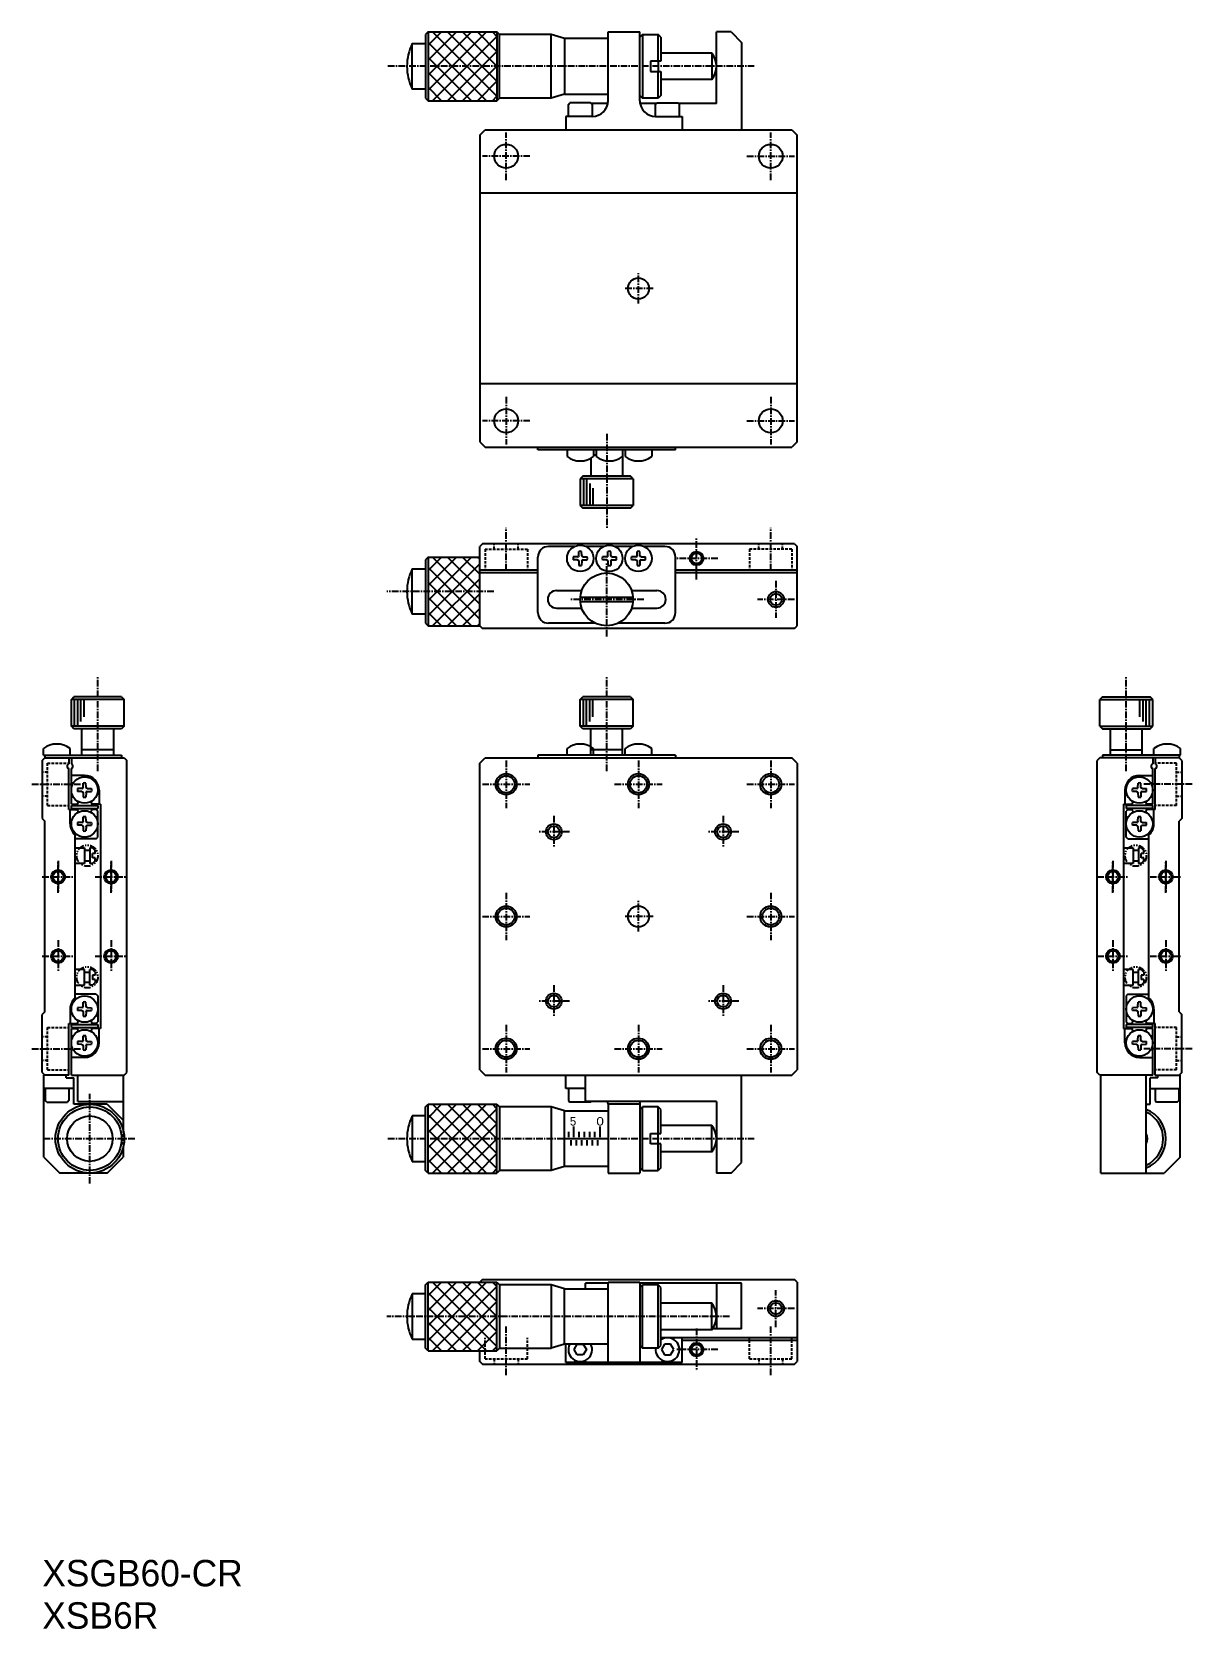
# Model space of a CAD drawing. Extents: x 72 to 291, y -36 to 266.
import ezdxf

# ---------------------------------------------------------------- set-up
doc = ezdxf.new("R2010")
doc.units = 0
for name, pattern in [('CENTER', [2, 1.25, -0.25, 0.25, -0.25]), ('DASHED', [0.75, 0.5, -0.25]), ('PHANTOM', [2.5, 1.25, -0.25, 0.25, -0.25, 0.25, -0.25])]:
    doc.linetypes.add(name, pattern=pattern)
doc.layers.get('0').update_dxf_attribs({"linetype": 'CONTINUOUS'})
doc.layers.add('CENTER', color=1, linetype='CENTER')

msp = doc.modelspace()

# ---------------------------------------------------------------- linework, layer by layer
at = {"color": 7, "linetype": 'CONTINUOUS'}
for p, q in [((146.54, 266.24), (146.04, 265.74)), ((146.04, 265.74), (146.04, 253.74)), ((146.54, 266.24), (159.54, 266.24)), ((146.54, 266.24), (146.54, 253.24)), ((160.04, 265.74), (159.54, 266.24)), ((159.54, 266.24), (159.54, 253.24)), ((169.79, 265.77), (160.04, 265.77)), ((160.04, 253.74), (160.04, 265.74)), ((169.79, 253.74), (169.79, 265.74)), ((172.29, 264.99), (169.79, 265.74)), ((180.54, 266.24), (186.54, 266.24)), ((180.54, 253.24), (180.54, 266.24)), ((180.54, 266.24), (186.54, 266.24)), ((180.54, 253.24), (180.54, 266.24)), ((186.54, 253.24), (186.54, 266.24)), ((186.54, 253.24), (186.54, 266.24)), ((187.04, 265.74), (186.54, 265.24)), ((187.04, 265.74), (190.04, 265.74)), ((187.04, 265.74), (187.04, 253.74)), ((190.54, 265.24), (190.04, 265.74)), ((190.04, 260.74), (190.04, 265.74)), ((203.79, 266.24), (201.04, 266.24)), ((201.04, 252.74), (201.04, 266.24)), ((203.79, 266.24), (205.79, 264.24)), ((143.54, 255.44), (143.54, 264.04)), ((143.54, 264.04), (146.04, 264.04)), ((180.54, 264.99), (172.29, 264.99)), ((172.29, 264.99), (172.29, 254.49)), ((190.54, 265.24), (190.54, 260.74)), ((205.79, 264.24), (205.79, 247.74)), ((190.54, 260.74), (188.54, 260.74)), ((188.54, 260.74), (188.54, 258.74)), ((190.04, 260.74), (190.04, 258.74)), ((200.16, 262.24), (190.54, 262.24)), ((200.16, 262.24), (200.16, 257.24)), ((188.54, 258.74), (190.54, 258.74)), ((190.04, 253.74), (190.04, 258.74)), ((190.54, 258.74), (190.54, 254.24)), ((200.16, 257.24), (190.54, 257.24)), ((146.04, 255.44), (143.54, 255.44)), ((146.04, 253.74), (146.54, 253.24)), ((159.54, 253.24), (160.04, 253.74)), ((169.79, 253.74), (160.04, 253.74)), ((172.29, 254.49), (169.79, 253.74)), ((172.29, 254.49), (180.54, 254.49)), ((186.54, 254.24), (187.04, 253.74)), ((190.04, 253.74), (187.04, 253.74)), ((190.54, 254.24), (190.04, 253.74)), ((146.54, 253.24), (159.54, 253.24)), ((173.04, 252.54), (173.34, 252.84)), ((173.04, 250.24), (173.04, 252.54)), ((177.24, 252.84), (173.34, 252.84)), ((177.54, 252.54), (177.24, 252.84)), ((180.5, 252.74), (177.34, 252.74)), ((177.54, 252.54), (177.54, 250.24)), ((189.74, 252.74), (186.58, 252.74)), ((189.84, 252.84), (189.54, 252.54)), ((189.54, 250.24), (189.54, 252.54)), ((189.84, 252.84), (193.74, 252.84)), ((194.04, 252.54), (193.74, 252.84)), ((201.04, 252.74), (193.84, 252.74)), ((194.04, 250.24), (194.04, 252.54)), ((156.29, 246.74), (157.29, 247.74)), ((157.29, 247.74), (215.29, 247.74)), ((172.54, 250.24), (172.54, 247.74)), ((177.54, 250.24), (172.54, 250.24)), ((189.54, 250.24), (194.54, 250.24)), ((194.54, 250.24), (194.54, 247.74)), ((215.29, 247.74), (216.29, 246.74)), ((156.29, 246.74), (156.29, 188.74)), ((216.29, 188.74), (216.29, 246.74)), ((216.29, 235.74), (156.29, 235.74)), ((216.29, 199.74), (156.29, 199.74)), ((156.29, 188.74), (157.29, 187.74)), ((157.29, 187.74), (215.29, 187.74)), ((167.29, 187.24), (167.29, 187.74)), ((193.29, 187.24), (167.29, 187.24)), ((172.79, 187.24), (172.79, 186.01)), ((177.79, 187.24), (177.79, 186.01)), ((178.29, 187.24), (178.29, 186.01)), ((183.29, 187.24), (183.29, 182.24)), ((183.29, 187.24), (183.29, 186.01)), ((183.79, 187.24), (183.79, 186.01)), ((188.79, 187.24), (188.79, 186.01)), ((193.29, 187.24), (193.29, 187.74)), ((216.29, 188.74), (215.29, 187.74)), ((177.29, 185.67), (177.29, 182.24)), ((178.29, 186.24), (177.79, 186.24)), ((175.79, 182.24), (175.29, 181.74)), ((175.29, 181.74), (175.29, 176.74)), ((185.29, 181.74), (175.29, 181.74)), ((184.79, 182.24), (175.79, 182.24)), ((185.29, 181.74), (184.79, 182.24)), ((185.29, 181.74), (185.29, 176.74)), ((175.29, 176.74), (175.79, 176.24)), ((185.29, 176.74), (175.29, 176.74)), ((184.79, 176.24), (175.79, 176.24)), ((184.79, 176.24), (185.29, 176.74)), ((156.79, 169.48), (156.29, 168.98)), ((215.79, 169.48), (156.79, 169.48)), ((215.79, 169.48), (216.29, 168.98)), ((146.54, 166.98), (146.04, 166.48)), ((146.04, 166.48), (146.04, 154.48)), ((146.54, 166.98), (146.54, 153.98)), ((146.54, 166.98), (156.29, 166.98)), ((156.29, 153.98), (156.29, 168.98)), ((167.29, 156.48), (167.29, 166.98)), ((174.2, 168.98), (169.29, 168.98)), ((174.79, 167), (173.97, 166.99)), ((174.79, 166.45), (173.97, 166.47)), ((174.79, 167), (174.96, 167.07)), ((174.79, 166.45), (174.96, 166.38)), ((175.02, 167.21), (174.96, 167.07)), ((175.02, 166.24), (174.96, 166.38)), ((175.02, 167.21), (175.03, 168.05)), ((175.02, 166.24), (175.03, 165.4)), ((175.57, 167.21), (175.55, 168.05)), ((175.57, 166.24), (175.55, 165.4)), ((175.57, 167.21), (175.63, 167.07)), ((175.57, 166.24), (175.63, 166.38)), ((175.79, 167), (175.63, 167.07)), ((175.79, 166.45), (175.63, 166.38)), ((175.79, 167), (176.62, 166.99)), ((175.79, 166.45), (176.62, 166.47)), ((179.7, 168.98), (176.38, 168.98)), ((180.29, 167), (179.47, 166.99)), ((180.29, 166.45), (179.47, 166.47)), ((180.29, 167), (180.46, 167.07)), ((180.29, 166.45), (180.46, 166.38)), ((180.52, 167.21), (180.46, 167.07)), ((180.52, 166.24), (180.46, 166.38)), ((180.52, 167.21), (180.53, 168.05)), ((180.52, 166.24), (180.53, 165.4)), ((181.07, 167.21), (181.05, 168.05)), ((181.07, 166.24), (181.05, 165.4)), ((181.07, 167.21), (181.13, 167.07)), ((181.07, 166.24), (181.13, 166.38)), ((181.29, 167), (181.13, 167.07)), ((181.29, 166.45), (181.13, 166.38)), ((181.29, 167), (182.12, 166.99)), ((181.29, 166.45), (182.12, 166.47)), ((185.2, 168.98), (181.88, 168.98)), ((185.79, 167), (184.97, 166.99)), ((185.79, 166.45), (184.97, 166.47)), ((185.79, 167), (185.96, 167.07)), ((185.79, 166.45), (185.96, 166.38)), ((186.02, 167.21), (185.96, 167.07)), ((186.02, 166.24), (185.96, 166.38)), ((186.02, 167.21), (186.03, 168.05)), ((186.02, 166.24), (186.03, 165.4)), ((186.57, 167.21), (186.55, 168.05)), ((186.57, 166.24), (186.55, 165.4)), ((186.57, 167.21), (186.63, 167.07)), ((186.57, 166.24), (186.63, 166.38)), ((186.79, 167), (186.63, 167.07)), ((186.79, 166.45), (186.63, 166.38)), ((186.79, 167), (187.62, 166.99)), ((186.79, 166.45), (187.62, 166.47)), ((191.29, 168.98), (187.38, 168.98)), ((193.29, 156.48), (193.29, 166.98)), ((216.29, 153.98), (216.29, 168.98)), ((143.54, 156.18), (143.54, 164.78)), ((143.54, 164.78), (146.04, 164.78)), ((167.29, 164.48), (156.29, 164.48)), ((167.29, 163.98), (156.29, 163.98)), ((216.29, 164.48), (193.29, 164.48)), ((216.29, 163.98), (193.29, 163.98)), ((170.79, 160.63), (175.65, 160.63)), ((184.94, 160.63), (189.79, 160.63)), ((170.79, 157.33), (175.51, 157.33)), ((175.31, 159.38), (185.28, 159.38)), ((175.31, 158.58), (185.28, 158.58)), ((185.08, 157.33), (189.79, 157.33)), ((146.04, 156.18), (143.54, 156.18)), ((146.04, 154.48), (146.54, 153.98)), ((146.54, 153.98), (156.29, 153.98)), ((156.29, 153.98), (156.79, 153.48)), ((178.11, 154.48), (169.29, 154.48)), ((191.29, 154.48), (182.47, 154.48)), ((215.79, 153.48), (216.29, 153.98)), ((215.79, 153.48), (156.79, 153.48)), ((79.1, 140.04), (79.6, 140.54)), ((79.1, 135.04), (79.1, 140.04)), ((89.1, 140.04), (79.1, 140.04)), ((88.6, 140.54), (79.6, 140.54)), ((88.6, 140.54), (89.1, 140.04)), ((89.1, 135.04), (89.1, 140.04)), ((175.29, 140.04), (175.79, 140.54)), ((175.29, 135.04), (175.29, 140.04)), ((185.29, 140.04), (175.29, 140.04)), ((184.79, 140.54), (175.79, 140.54)), ((184.79, 140.54), (185.29, 140.04)), ((185.29, 135.04), (185.29, 140.04)), ((273.99, 140.54), (273.49, 140.04)), ((273.49, 135.04), (273.49, 140.04)), ((273.49, 140.04), (283.49, 140.04)), ((273.99, 140.54), (282.99, 140.54)), ((283.49, 140.04), (282.99, 140.54)), ((283.49, 135.04), (283.49, 140.04)), ((79.6, 134.54), (79.1, 135.04)), ((89.1, 135.04), (79.1, 135.04)), ((88.6, 134.54), (79.6, 134.54)), ((81.1, 129.54), (81.1, 134.54)), ((87.1, 129.54), (87.1, 134.54)), ((89.1, 135.04), (88.6, 134.54)), ((175.79, 134.54), (175.29, 135.04)), ((185.29, 135.04), (175.29, 135.04)), ((184.79, 134.54), (175.79, 134.54)), ((177.29, 129.54), (177.29, 134.54)), ((183.29, 129.54), (183.29, 134.54)), ((185.29, 135.04), (184.79, 134.54)), ((273.49, 135.04), (273.99, 134.54)), ((273.49, 135.04), (283.49, 135.04)), ((273.99, 134.54), (282.99, 134.54)), ((275.49, 129.54), (275.49, 134.54)), ((281.49, 129.54), (281.49, 134.54)), ((282.99, 134.54), (283.49, 135.04)), ((73.85, 129.54), (73.85, 130.77)), ((78.85, 129.54), (78.85, 130.77)), ((87.1, 130.54), (81.1, 130.54)), ((172.79, 129.54), (172.79, 130.77)), ((183.29, 130.54), (177.29, 130.54)), ((177.79, 129.54), (177.79, 130.77)), ((183.79, 129.54), (183.79, 130.77)), ((188.79, 129.54), (188.79, 130.77)), ((275.49, 130.54), (281.49, 130.54)), ((283.74, 129.54), (283.74, 130.77)), ((288.74, 129.54), (288.74, 130.77)), ((73.6, 128.54), (74.1, 129.04)), ((73.6, 128.54), (73.6, 117.54)), ((73.85, 129.54), (88.6, 129.54)), ((74.1, 129.54), (74.1, 129.04)), ((74.1, 129.04), (89.1, 129.04)), ((78.6, 129.04), (78.6, 127.9)), ((78.6, 119.24), (78.6, 126.99)), ((79.1, 129.04), (79.1, 127.9)), ((79.1, 120.24), (79.1, 126.99)), ((88.6, 129.54), (88.6, 129.04)), ((89.1, 129.04), (89.6, 128.54)), ((89.6, 69.54), (89.6, 128.54)), ((156.29, 128.04), (157.29, 129.04)), ((156.29, 70.04), (156.29, 128.04)), ((157.29, 129.04), (215.29, 129.04)), ((167.29, 129.54), (167.29, 129.04)), ((193.29, 129.54), (167.29, 129.54)), ((193.29, 129.54), (193.29, 129.04)), ((216.29, 128.04), (215.29, 129.04)), ((216.29, 128.04), (216.29, 70.04)), ((273.49, 129.04), (272.99, 128.54)), ((272.99, 69.54), (272.99, 128.54)), ((288.49, 129.04), (273.49, 129.04)), ((288.74, 129.54), (273.99, 129.54)), ((273.99, 129.54), (273.99, 129.04)), ((283.49, 129.04), (283.49, 127.9)), ((283.49, 120.24), (283.49, 126.99)), ((283.99, 129.04), (283.99, 127.9)), ((283.99, 119.24), (283.99, 126.99)), ((288.49, 129.54), (288.49, 129.04)), ((288.99, 128.54), (288.49, 129.04)), ((288.99, 128.54), (288.99, 117.54)), ((81.6, 125.69), (79.1, 125.69)), ((81.32, 123.43), (81.34, 124.27)), ((81.87, 123.43), (81.86, 124.27)), ((280.71, 123.43), (280.73, 124.27)), ((280.99, 125.69), (283.49, 125.69)), ((281.26, 123.43), (281.25, 124.27)), ((81.1, 123.22), (80.27, 123.2)), ((81.1, 122.67), (80.27, 122.68)), ((81.1, 123.22), (81.26, 123.29)), ((81.1, 122.67), (81.26, 122.6)), ((81.32, 123.43), (81.26, 123.29)), ((81.32, 122.46), (81.26, 122.6)), ((81.32, 122.46), (81.34, 121.62)), ((81.87, 122.46), (81.86, 121.62)), ((81.87, 123.43), (81.93, 123.29)), ((81.87, 122.46), (81.93, 122.6)), ((82.1, 123.22), (81.93, 123.29)), ((82.1, 122.67), (81.93, 122.6)), ((82.1, 123.22), (82.92, 123.2)), ((82.1, 122.67), (82.92, 122.68)), ((84.35, 122.94), (84.35, 120.24)), ((278.24, 122.94), (278.24, 120.24)), ((280.49, 123.22), (279.66, 123.2)), ((280.49, 122.67), (279.66, 122.68)), ((280.49, 123.22), (280.65, 123.29)), ((280.49, 122.67), (280.65, 122.6)), ((280.71, 123.43), (280.65, 123.29)), ((280.71, 122.46), (280.65, 122.6)), ((280.71, 122.46), (280.73, 121.62)), ((281.26, 122.46), (281.25, 121.62)), ((281.26, 123.43), (281.32, 123.29)), ((281.26, 122.46), (281.32, 122.6)), ((281.48, 123.22), (281.32, 123.29)), ((281.48, 122.67), (281.32, 122.6)), ((281.48, 123.22), (282.31, 123.2)), ((281.48, 122.67), (282.31, 122.68)), ((78.6, 119.24), (80.18, 119.24)), ((78.85, 116.54), (78.85, 119.24)), ((79.1, 120.24), (80.18, 120.24)), ((79.1, 120.04), (84.1, 120.04)), ((79.1, 119.44), (79.1, 120.04)), ((79.1, 119.44), (84.1, 119.44)), ((81.32, 117.03), (81.34, 117.87)), ((81.87, 117.03), (81.86, 117.87)), ((84.6, 120.24), (83.01, 120.24)), ((83.8, 119.24), (83.01, 119.24)), ((83.8, 119.24), (84.1, 118.94)), ((84.1, 120.04), (84.1, 119.44)), ((84.1, 114.04), (84.1, 118.94)), ((84.6, 120.24), (84.6, 77.84)), ((277.99, 120.24), (277.99, 77.84)), ((277.99, 120.24), (279.57, 120.24)), ((283.49, 120.04), (278.49, 120.04)), ((278.49, 120.04), (278.49, 119.44)), ((283.49, 119.44), (278.49, 119.44)), ((278.79, 119.24), (278.49, 118.94)), ((278.49, 114.04), (278.49, 118.94)), ((278.79, 119.24), (279.57, 119.24)), ((280.71, 117.03), (280.73, 117.87)), ((281.26, 117.03), (281.25, 117.87)), ((283.49, 120.24), (282.4, 120.24)), ((283.99, 119.24), (282.4, 119.24)), ((283.49, 119.44), (283.49, 120.04)), ((283.74, 116.54), (283.74, 119.24)), ((73.6, 117.54), (74.1, 117.04)), ((74.1, 81.04), (74.1, 117.04)), ((81.1, 116.82), (80.27, 116.8)), ((81.1, 116.27), (80.27, 116.28)), ((81.1, 116.82), (81.26, 116.89)), ((81.1, 116.27), (81.26, 116.2)), ((81.32, 117.03), (81.26, 116.89)), ((81.32, 116.06), (81.26, 116.2)), ((81.32, 116.06), (81.34, 115.22)), ((81.87, 116.06), (81.86, 115.22)), ((81.87, 117.03), (81.93, 116.89)), ((81.87, 116.06), (81.93, 116.2)), ((82.1, 116.82), (81.93, 116.89)), ((82.1, 116.27), (81.93, 116.2)), ((82.1, 116.82), (82.92, 116.8)), ((82.1, 116.27), (82.92, 116.28)), ((280.49, 116.82), (279.66, 116.8)), ((280.49, 116.27), (279.66, 116.28)), ((280.49, 116.82), (280.65, 116.89)), ((280.49, 116.27), (280.65, 116.2)), ((280.71, 117.03), (280.65, 116.89)), ((280.71, 116.06), (280.65, 116.2)), ((280.71, 116.06), (280.73, 115.22)), ((281.26, 116.06), (281.25, 115.22)), ((281.26, 117.03), (281.32, 116.89)), ((281.26, 116.06), (281.32, 116.2)), ((281.48, 116.82), (281.32, 116.89)), ((281.48, 116.27), (281.32, 116.2)), ((281.48, 116.82), (282.31, 116.8)), ((281.48, 116.27), (282.31, 116.28)), ((288.99, 117.54), (288.49, 117.04)), ((288.49, 81.04), (288.49, 117.04)), ((79.8, 83.62), (79.8, 114.46)), ((83.8, 113.74), (79.8, 113.74)), ((79.8, 112.04), (81.6, 112.04)), ((81.6, 112.04), (81.6, 109.04)), ((82.6, 112.04), (82.6, 109.04)), ((83.1, 112.04), (82.6, 112.04)), ((83.1, 112.04), (83.6, 111.54)), ((83.8, 113.74), (84.1, 114.04)), ((277.99, 112.04), (279.79, 112.04)), ((278.79, 113.74), (278.49, 114.04)), ((278.79, 113.74), (282.79, 113.74)), ((279.79, 112.04), (279.79, 109.04)), ((280.79, 112.04), (280.79, 109.04)), ((281.29, 112.04), (280.79, 112.04)), ((281.29, 112.04), (281.79, 111.54)), ((282.79, 83.62), (282.79, 114.46)), ((81.6, 109.04), (79.8, 109.04)), ((82.6, 111.54), (81.6, 111.54)), ((81.6, 109.54), (82.6, 109.54)), ((83.1, 109.04), (82.6, 109.04)), ((83.6, 110.94), (83.1, 110.94)), ((83.1, 110.14), (83.1, 110.94)), ((83.6, 110.14), (83.1, 110.14)), ((83.1, 109.04), (83.6, 109.54)), ((83.6, 110.94), (83.6, 111.54)), ((83.6, 109.54), (83.6, 110.14)), ((279.79, 109.04), (277.99, 109.04)), ((280.79, 111.54), (279.79, 111.54)), ((279.79, 109.54), (280.79, 109.54)), ((281.29, 109.04), (280.79, 109.04)), ((281.79, 110.94), (281.29, 110.94)), ((281.29, 110.14), (281.29, 110.94)), ((281.79, 110.14), (281.29, 110.14)), ((281.29, 109.04), (281.79, 109.54)), ((281.79, 110.94), (281.79, 111.54)), ((281.79, 109.54), (281.79, 110.14)), ((81.6, 89.04), (79.8, 89.04)), ((81.6, 86.04), (81.6, 89.04)), ((81.6, 88.54), (82.6, 88.54)), ((82.6, 86.04), (82.6, 89.04)), ((83.1, 89.04), (82.6, 89.04)), ((83.1, 89.04), (83.6, 88.54)), ((83.1, 87.94), (83.1, 87.14)), ((83.6, 87.94), (83.1, 87.94)), ((83.6, 88.54), (83.6, 87.94)), ((279.79, 89.04), (277.99, 89.04)), ((279.79, 86.04), (279.79, 89.04)), ((279.79, 88.54), (280.79, 88.54)), ((280.79, 86.04), (280.79, 89.04)), ((281.29, 89.04), (280.79, 89.04)), ((281.29, 89.04), (281.79, 88.54)), ((281.29, 87.94), (281.29, 87.14)), ((281.79, 87.94), (281.29, 87.94)), ((281.79, 88.54), (281.79, 87.94)), ((79.8, 86.04), (81.6, 86.04)), ((82.6, 86.54), (81.6, 86.54)), ((83.1, 86.04), (82.6, 86.04)), ((83.6, 87.14), (83.1, 87.14)), ((83.1, 86.04), (83.6, 86.54)), ((83.6, 87.14), (83.6, 86.54)), ((277.99, 86.04), (279.79, 86.04)), ((280.79, 86.54), (279.79, 86.54)), ((281.29, 86.04), (280.79, 86.04)), ((281.79, 87.14), (281.29, 87.14)), ((281.29, 86.04), (281.79, 86.54)), ((281.79, 87.14), (281.79, 86.54)), ((78.85, 81.54), (78.85, 78.84)), ((83.8, 84.34), (79.8, 84.34)), ((81.1, 81.82), (80.27, 81.8)), ((81.1, 81.82), (81.26, 81.89)), ((81.32, 82.03), (81.26, 81.89)), ((81.32, 82.03), (81.34, 82.87)), ((81.87, 82.03), (81.86, 82.87)), ((81.87, 82.03), (81.93, 81.89)), ((82.1, 81.82), (81.93, 81.89)), ((82.1, 81.82), (82.92, 81.8)), ((83.8, 84.34), (84.1, 84.04)), ((84.1, 84.04), (84.1, 79.14)), ((278.79, 84.34), (278.49, 84.04)), ((278.49, 84.04), (278.49, 79.14)), ((278.79, 84.34), (282.79, 84.34)), ((280.49, 81.82), (279.66, 81.8)), ((280.49, 81.82), (280.65, 81.89)), ((280.71, 82.03), (280.65, 81.89)), ((280.71, 82.03), (280.73, 82.87)), ((281.26, 82.03), (281.25, 82.87)), ((281.26, 82.03), (281.32, 81.89)), ((281.48, 81.82), (281.32, 81.89)), ((281.48, 81.82), (282.31, 81.8)), ((283.74, 81.54), (283.74, 78.84)), ((74.1, 81.04), (73.6, 80.54)), ((73.6, 69.54), (73.6, 80.54)), ((78.6, 69.04), (78.6, 78.84)), ((78.6, 78.84), (80.18, 78.84)), ((79.1, 78.64), (84.1, 78.64)), ((79.1, 78.04), (79.1, 78.64)), ((81.1, 81.27), (80.27, 81.28)), ((81.1, 81.27), (81.26, 81.2)), ((81.32, 81.06), (81.26, 81.2)), ((81.32, 81.06), (81.34, 80.22)), ((81.87, 81.06), (81.86, 80.22)), ((81.87, 81.06), (81.93, 81.2)), ((82.1, 81.27), (81.93, 81.2)), ((82.1, 81.27), (82.92, 81.28)), ((83.8, 78.84), (83.01, 78.84)), ((83.8, 78.84), (84.1, 79.14)), ((84.1, 78.64), (84.1, 78.04)), ((278.79, 78.84), (278.49, 79.14)), ((283.49, 78.64), (278.49, 78.64)), ((278.49, 78.64), (278.49, 78.04)), ((278.79, 78.84), (279.57, 78.84)), ((280.49, 81.27), (279.66, 81.28)), ((280.49, 81.27), (280.65, 81.2)), ((280.71, 81.06), (280.65, 81.2)), ((280.71, 81.06), (280.73, 80.22)), ((281.26, 81.06), (281.25, 80.22)), ((281.26, 81.06), (281.32, 81.2)), ((281.48, 81.27), (281.32, 81.2)), ((281.48, 81.27), (282.31, 81.28)), ((283.99, 78.84), (282.4, 78.84)), ((283.49, 78.04), (283.49, 78.64)), ((283.99, 69.04), (283.99, 78.84)), ((288.49, 81.04), (288.99, 80.54)), ((288.99, 69.54), (288.99, 80.54)), ((79.1, 78.04), (84.1, 78.04)), ((79.1, 69.04), (79.1, 77.84)), ((79.1, 77.84), (80.18, 77.84)), ((81.1, 75.42), (81.26, 75.49)), ((81.32, 75.63), (81.26, 75.49)), ((81.32, 75.63), (81.34, 76.47)), ((81.87, 75.63), (81.86, 76.47)), ((81.87, 75.63), (81.93, 75.49)), ((82.1, 75.42), (81.93, 75.49)), ((84.6, 77.84), (83.01, 77.84)), ((84.35, 75.14), (84.35, 77.84)), ((277.99, 77.84), (279.57, 77.84)), ((278.24, 75.14), (278.24, 77.84)), ((283.49, 78.04), (278.49, 78.04)), ((280.49, 75.42), (280.65, 75.49)), ((280.71, 75.63), (280.65, 75.49)), ((280.71, 75.63), (280.73, 76.47)), ((281.26, 75.63), (281.25, 76.47)), ((281.26, 75.63), (281.32, 75.49)), ((281.48, 75.42), (281.32, 75.49)), ((283.49, 77.84), (282.4, 77.84)), ((283.49, 69.04), (283.49, 77.84)), ((81.1, 75.42), (80.27, 75.4)), ((81.1, 74.87), (80.27, 74.88)), ((81.1, 74.87), (81.26, 74.8)), ((81.32, 74.66), (81.26, 74.8)), ((81.32, 74.66), (81.34, 73.82)), ((81.87, 74.66), (81.86, 73.82)), ((81.87, 74.66), (81.93, 74.8)), ((82.1, 74.87), (81.93, 74.8)), ((82.1, 75.42), (82.92, 75.4)), ((82.1, 74.87), (82.92, 74.88)), ((280.49, 75.42), (279.66, 75.4)), ((280.49, 74.87), (279.66, 74.88)), ((280.49, 74.87), (280.65, 74.8)), ((280.71, 74.66), (280.65, 74.8)), ((280.71, 74.66), (280.73, 73.82)), ((281.26, 74.66), (281.25, 73.82)), ((281.26, 74.66), (281.32, 74.8)), ((281.48, 74.87), (281.32, 74.8)), ((281.48, 75.42), (282.31, 75.4)), ((281.48, 74.87), (282.31, 74.88)), ((73.6, 69.54), (74.1, 69.04)), ((81.6, 72.39), (79.1, 72.39)), ((89.1, 69.04), (89.6, 69.54)), ((156.29, 70.04), (157.29, 69.04)), ((215.29, 69.04), (216.29, 70.04)), ((273.49, 69.04), (272.99, 69.54)), ((280.99, 72.39), (283.49, 72.39)), ((288.99, 69.54), (288.49, 69.04)), ((78.6, 69.04), (73.9, 69.04)), ((73.9, 53.54), (73.9, 69.04)), ((79.6, 66.54), (73.9, 66.54)), ((74.15, 66.54), (74.15, 64.24)), ((78.1, 68.54), (78.1, 69.04)), ((78.1, 68.54), (79.6, 68.54)), ((78.65, 66.54), (78.65, 64.24)), ((79.1, 69.04), (89.1, 69.04)), ((79.6, 63.54), (79.6, 68.54)), ((80.3, 64.04), (80.3, 69.04)), ((88.9, 69.04), (88.9, 58.64)), ((157.29, 69.04), (215.29, 69.04)), ((172.54, 66.54), (172.54, 69.04)), ((176.29, 66.54), (172.54, 66.54)), ((173.04, 66.54), (173.04, 64.24)), ((176.29, 64.04), (176.29, 69.04)), ((205.79, 52.54), (205.79, 69.04)), ((283.49, 69.04), (273.49, 69.04)), ((273.69, 50.54), (273.69, 69.04)), ((282.29, 50.54), (282.29, 69.04)), ((282.99, 63.54), (282.99, 68.54)), ((284.49, 68.54), (282.99, 68.54)), ((282.99, 66.54), (288.69, 66.54)), ((283.94, 66.54), (283.94, 64.24)), ((283.99, 69.04), (288.69, 69.04)), ((284.49, 68.54), (284.49, 69.04)), ((288.44, 66.54), (288.44, 64.24)), ((288.69, 53.54), (288.69, 69.04)), ((74.45, 63.94), (74.15, 64.24)), ((74.45, 63.94), (78.35, 63.94)), ((78.65, 64.24), (78.35, 63.94)), ((85.9, 63.54), (79.6, 63.54)), ((80.3, 64.04), (88.9, 64.04)), ((85.9, 63.54), (88.9, 60.54)), ((146.04, 63.04), (146.54, 63.54)), ((146.54, 63.54), (159.54, 63.54)), ((146.54, 50.54), (146.54, 63.54)), ((159.54, 63.54), (160.04, 63.04)), ((159.54, 50.54), (159.54, 63.54)), ((173.04, 64.24), (173.34, 63.94)), ((177.24, 63.94), (173.34, 63.94)), ((201.04, 64.04), (176.29, 64.04)), ((177.24, 63.94), (177.34, 64.04)), ((186.54, 63.54), (180.54, 63.54)), ((180.54, 63.54), (180.54, 50.54)), ((186.54, 63.54), (186.54, 50.54)), ((201.04, 64.04), (201.04, 50.54)), ((282.29, 63.54), (282.99, 63.54)), ((283.94, 64.24), (284.24, 63.94)), ((288.14, 63.94), (284.24, 63.94)), ((288.14, 63.94), (288.44, 64.24)), ((146.04, 61.34), (143.54, 61.34)), ((143.54, 61.34), (143.54, 52.74)), ((146.04, 51.04), (146.04, 63.04)), ((169.79, 63.04), (160.04, 63.04)), ((160.04, 63.04), (160.04, 51.04)), ((169.79, 63.04), (169.79, 51.04)), ((172.29, 62.29), (169.79, 63.04)), ((172.29, 62.29), (180.54, 62.29)), ((172.29, 51.79), (172.29, 62.29)), ((186.54, 62.54), (187.04, 63.04)), ((190.04, 63.04), (187.04, 63.04)), ((187.04, 51.04), (187.04, 63.04)), ((190.54, 62.54), (190.04, 63.04)), ((190.04, 58.04), (190.04, 63.04)), ((190.54, 58.04), (190.54, 62.54)), ((188.54, 56.04), (188.54, 58.04)), ((188.54, 58.04), (190.54, 58.04)), ((190.04, 56.04), (190.04, 58.04)), ((200.16, 59.54), (190.54, 59.54)), ((200.16, 54.54), (200.16, 59.54)), ((88.9, 55.44), (88.9, 53.54)), ((190.54, 56.04), (188.54, 56.04)), ((190.04, 51.04), (190.04, 56.04)), ((190.54, 51.54), (190.54, 56.04)), ((200.16, 54.54), (190.54, 54.54)), ((73.9, 53.54), (76.9, 50.54)), ((85.9, 50.54), (88.9, 53.54)), ((143.54, 52.74), (146.04, 52.74)), ((172.29, 51.79), (169.79, 51.04)), ((180.54, 51.79), (172.29, 51.79)), ((187.04, 51.04), (186.54, 51.54)), ((190.54, 51.54), (190.04, 51.04)), ((203.79, 50.54), (205.79, 52.54)), ((288.69, 53.54), (285.69, 50.54)), ((85.9, 50.54), (76.9, 50.54)), ((146.54, 50.54), (146.04, 51.04)), ((146.54, 50.54), (159.54, 50.54)), ((160.04, 51.04), (159.54, 50.54)), ((169.79, 51.01), (160.04, 51.01)), ((180.54, 50.54), (186.54, 50.54)), ((187.04, 51.04), (190.04, 51.04)), ((203.79, 50.54), (201.04, 50.54)), ((273.69, 50.54), (285.69, 50.54)), ((156.79, 30.42), (156.29, 29.92)), ((156.79, 30.42), (215.79, 30.42)), ((216.29, 29.92), (215.79, 30.42)), ((146.04, 27.72), (143.54, 27.72)), ((143.54, 27.72), (143.54, 19.12)), ((146.04, 29.42), (146.54, 29.92)), ((146.04, 17.42), (146.04, 29.42)), ((146.54, 29.92), (159.54, 29.92)), ((146.54, 16.92), (146.54, 29.92)), ((159.54, 29.92), (160.04, 29.42)), ((159.54, 16.92), (159.54, 29.92)), ((169.79, 29.42), (160.04, 29.42)), ((160.04, 29.42), (160.04, 17.42)), ((169.79, 29.42), (169.79, 17.42)), ((172.29, 28.67), (169.79, 29.42)), ((172.29, 28.67), (180.54, 28.67)), ((172.29, 18.17), (172.29, 28.67)), ((180.54, 29.72), (176.29, 29.72)), ((176.29, 28.67), (176.29, 29.72)), ((180.54, 29.92), (186.54, 29.92)), ((180.54, 14.72), (180.54, 29.92)), ((186.54, 29.92), (186.54, 14.72)), ((205.79, 29.72), (186.54, 29.72)), ((186.54, 28.92), (187.04, 29.42)), ((190.04, 29.42), (187.04, 29.42)), ((187.04, 17.42), (187.04, 29.42)), ((190.54, 28.92), (190.04, 29.42)), ((190.04, 17.42), (190.04, 29.42)), ((190.54, 17.92), (190.54, 28.92)), ((201.04, 29.72), (201.04, 21.12)), ((205.79, 21.12), (205.79, 29.72)), ((216.29, 29.92), (216.29, 14.92)), ((200.16, 25.92), (190.54, 25.92)), ((200.16, 20.92), (200.16, 25.92)), ((143.54, 19.12), (146.04, 19.12)), ((172.29, 18.17), (169.79, 17.42)), ((180.54, 18.17), (172.29, 18.17)), ((172.54, 14.72), (172.54, 18.17)), ((174.14, 17.17), (174.71, 18.17)), ((174.71, 18.17), (175.87, 18.17)), ((175.87, 18.17), (176.45, 17.17)), ((200.16, 20.92), (190.54, 20.92)), ((216.29, 19.42), (190.54, 19.42)), ((191.21, 18.17), (190.64, 17.17)), ((192.37, 18.17), (191.21, 18.17)), ((192.95, 17.17), (192.37, 18.17)), ((194.54, 14.72), (194.54, 19.42)), ((216.29, 18.92), (194.54, 18.92)), ((205.79, 21.12), (200.31, 21.12)), ((146.54, 16.92), (146.04, 17.42)), ((146.54, 16.92), (159.54, 16.92)), ((156.29, 14.92), (156.29, 16.92)), ((160.04, 17.42), (159.54, 16.92)), ((169.79, 17.38), (160.04, 17.38)), ((174.71, 16.17), (174.14, 17.17)), ((175.87, 16.17), (174.71, 16.17)), ((176.45, 17.17), (175.87, 16.17)), ((186.54, 17.92), (187.04, 17.42)), ((190.04, 17.42), (187.04, 17.42)), ((190.04, 17.42), (190.54, 17.92)), ((190.64, 17.17), (191.21, 16.17)), ((191.21, 16.17), (192.37, 16.17)), ((192.37, 16.17), (192.95, 17.17)), ((156.29, 14.92), (156.79, 14.42)), ((156.79, 14.42), (156.29, 14.92)), ((156.79, 14.42), (215.79, 14.42)), ((194.54, 14.72), (172.54, 14.72)), ((215.79, 14.42), (216.29, 14.92)), ((215.79, 14.42), (216.29, 14.92))]:
    msp.add_line(p, q, dxfattribs=at)
at = {"color": 3, "linetype": 'CONTINUOUS'}
for p, q in [((149.07, 266.24), (146.54, 263.71)), ((151.9, 266.24), (146.54, 260.88)), ((154.73, 266.24), (146.54, 258.05)), ((157.56, 266.24), (146.54, 255.22)), ((147.39, 266.24), (159.54, 254.08)), ((150.21, 266.24), (159.54, 256.91)), ((153.04, 266.24), (159.54, 259.74)), ((155.87, 266.24), (159.54, 262.57)), ((158.7, 266.24), (159.54, 265.39)), ((146.54, 264.25), (157.56, 253.24)), ((159.54, 265.39), (147.39, 253.24)), ((146.54, 261.42), (154.73, 253.24)), ((159.54, 262.57), (150.21, 253.24)), ((159.54, 259.74), (153.04, 253.24)), ((146.54, 258.59), (151.9, 253.24)), ((159.54, 256.91), (155.87, 253.24)), ((146.54, 255.77), (149.07, 253.24)), ((159.54, 254.08), (158.7, 253.24)), ((175.89, 181.74), (175.89, 176.74)), ((176.49, 181.74), (176.49, 176.74)), ((177.09, 180.87), (177.09, 176.74)), ((177.69, 180), (177.69, 176.74)), ((149.07, 166.98), (146.54, 164.45)), ((151.9, 166.98), (146.54, 161.62)), ((154.73, 166.98), (146.54, 158.79)), ((147.39, 166.98), (156.29, 158.07)), ((150.21, 166.98), (156.29, 160.9)), ((153.04, 166.98), (156.29, 163.73)), ((155.87, 166.98), (156.29, 166.55)), ((156.29, 165.71), (146.54, 155.96)), ((146.54, 164.99), (156.29, 155.24)), ((146.54, 162.16), (154.73, 153.98)), ((156.29, 162.88), (147.39, 153.98)), ((156.29, 160.05), (150.21, 153.98)), ((146.54, 159.33), (151.9, 153.98)), ((156.29, 157.23), (153.04, 153.98)), ((146.54, 156.5), (149.07, 153.98)), ((156.29, 154.4), (155.87, 153.98)), ((79.7, 135.04), (79.7, 140.04)), ((80.3, 135.04), (80.3, 140.04)), ((80.9, 135.91), (80.9, 140.04)), ((81.5, 136.78), (81.5, 140.04)), ((175.89, 135.04), (175.89, 140.04)), ((176.49, 135.04), (176.49, 140.04)), ((177.09, 135.91), (177.09, 140.04)), ((177.69, 136.78), (177.69, 140.04)), ((281.09, 136.78), (281.09, 140.04)), ((281.69, 135.91), (281.69, 140.04)), ((282.29, 135.04), (282.29, 140.04)), ((282.89, 135.04), (282.89, 140.04)), ((146.54, 61.01), (149.07, 63.54)), ((146.54, 58.19), (151.9, 63.54)), ((146.54, 55.36), (154.73, 63.54)), ((146.54, 52.53), (157.56, 63.54)), ((159.54, 51.39), (147.39, 63.54)), ((159.54, 54.21), (150.21, 63.54)), ((159.54, 57.04), (153.04, 63.54)), ((159.54, 59.87), (155.87, 63.54)), ((159.54, 62.7), (158.7, 63.54)), ((157.56, 50.54), (146.54, 61.56)), ((147.39, 50.54), (159.54, 62.7)), ((154.73, 50.54), (146.54, 58.73)), ((150.21, 50.54), (159.54, 59.87)), ((173.04, 58.34), (173.04, 57.34)), ((174.04, 59.34), (174.04, 57.34)), ((175.04, 58.34), (175.04, 57.34)), ((176.04, 58.34), (176.04, 57.34)), ((177.04, 58.34), (177.04, 57.34)), ((178.04, 57.34), (178.04, 58.34)), ((179.04, 57.34), (179.04, 59.34)), ((151.9, 50.54), (146.54, 55.9)), ((153.04, 50.54), (159.54, 57.04)), ((180.54, 57.04), (172.54, 57.04)), ((173.54, 56.74), (173.54, 55.74)), ((174.54, 56.74), (174.54, 55.74)), ((175.54, 56.74), (175.54, 55.74)), ((176.54, 56.74), (176.54, 55.74)), ((177.54, 56.74), (177.54, 55.74)), ((178.54, 56.74), (178.54, 55.74)), ((149.07, 50.54), (146.54, 53.07)), ((155.87, 50.54), (159.54, 54.21)), ((158.7, 50.54), (159.54, 51.39)), ((146.54, 27.39), (149.07, 29.92)), ((146.54, 24.56), (151.9, 29.92)), ((146.54, 21.73), (154.73, 29.92)), ((146.54, 18.9), (157.56, 29.92)), ((157.56, 16.92), (146.54, 27.93)), ((159.54, 17.76), (147.39, 29.92)), ((147.39, 16.92), (159.54, 29.08)), ((159.54, 20.59), (150.21, 29.92)), ((159.54, 23.42), (153.04, 29.92)), ((159.54, 26.25), (155.87, 29.92)), ((159.54, 29.08), (158.7, 29.92)), ((154.73, 16.92), (146.54, 25.11)), ((150.21, 16.92), (159.54, 26.25)), ((151.9, 16.92), (146.54, 22.28)), ((153.04, 16.92), (159.54, 23.42)), ((149.07, 16.92), (146.54, 19.45)), ((155.87, 16.92), (159.54, 20.59)), ((158.7, 16.92), (159.54, 17.76))]:
    msp.add_line(p, q, dxfattribs=at)
at = {"color": 3, "linetype": 'DASHED'}
for p, q in [((159.04, 168.48), (159.04, 169.48)), ((163.54, 168.48), (163.54, 169.48)), ((209.04, 168.48), (209.04, 169.48)), ((213.54, 168.48), (213.54, 169.48)), ((157.29, 168.48), (157.29, 164.48)), ((157.29, 168.48), (165.29, 168.48)), ((165.29, 168.48), (165.29, 164.48)), ((215.29, 168.48), (207.29, 168.48)), ((207.29, 168.48), (207.29, 164.48)), ((215.29, 168.48), (215.29, 164.48)), ((74.6, 120.04), (74.6, 128.04)), ((74.6, 128.04), (78.6, 128.04)), ((287.99, 128.04), (283.99, 128.04)), ((287.99, 120.04), (287.99, 128.04)), ((74.6, 126.29), (73.6, 126.29)), ((287.99, 126.29), (288.99, 126.29)), ((74.6, 121.79), (73.6, 121.79)), ((287.99, 121.79), (288.99, 121.79)), ((74.6, 120.04), (78.6, 120.04)), ((287.99, 120.04), (283.99, 120.04)), ((74.6, 76.29), (73.6, 76.29)), ((74.6, 70.04), (74.6, 78.04)), ((74.6, 78.04), (78.6, 78.04)), ((287.99, 78.04), (283.99, 78.04)), ((287.99, 70.04), (287.99, 78.04)), ((287.99, 76.29), (288.99, 76.29)), ((74.6, 71.79), (73.6, 71.79)), ((74.6, 70.04), (78.6, 70.04)), ((287.99, 70.04), (283.99, 70.04)), ((287.99, 71.79), (288.99, 71.79)), ((88.9, 58.64), (88.9, 55.44)), ((157.29, 15.42), (157.29, 19.42)), ((165.29, 15.42), (165.29, 19.42)), ((207.29, 15.42), (207.29, 19.42)), ((215.29, 15.42), (215.29, 19.42)), ((157.29, 15.42), (165.29, 15.42)), ((159.04, 15.42), (159.04, 14.42)), ((163.54, 15.42), (163.54, 14.42)), ((207.29, 15.42), (215.29, 15.42)), ((209.04, 15.42), (209.04, 14.42)), ((213.54, 15.42), (213.54, 14.42))]:
    msp.add_line(p, q, dxfattribs=at)
at = {"color": 7, "linetype": 'CONTINUOUS'}
for centre, radius in [((161.29, 242.74), 2.25), ((211.29, 242.74), 2.25), ((186.29, 217.74), 2), ((161.29, 192.74), 2.25), ((211.29, 192.74), 2.25), ((175.29, 166.73), 2.5), ((180.79, 166.73), 2.5), ((186.29, 166.73), 2.5), ((197.29, 166.73), 1), ((180.29, 158.98), 5), ((212.29, 158.98), 1.1), ((81.6, 122.94), 2.5), ((161.29, 124.04), 1.6), ((186.29, 124.04), 1.6), ((211.29, 124.04), 1.6), ((280.99, 122.94), 2.5), ((81.6, 116.54), 2.5), ((280.99, 116.54), 2.5), ((170.29, 115.04), 1.1), ((202.29, 115.04), 1.1), ((76.6, 106.54), 1), ((86.6, 106.54), 1), ((275.99, 106.54), 1), ((285.99, 106.54), 1), ((161.29, 99.04), 1.6), ((186.29, 99.04), 2), ((211.29, 99.04), 1.6), ((76.6, 91.54), 1), ((86.6, 91.54), 1), ((275.99, 91.54), 1), ((285.99, 91.54), 1), ((81.6, 81.54), 2.5), ((170.29, 83.04), 1.1), ((202.29, 83.04), 1.1), ((280.99, 81.54), 2.5), ((81.6, 75.14), 2.5), ((161.29, 74.04), 1.6), ((186.29, 74.04), 1.6), ((211.29, 74.04), 1.6), ((280.99, 75.14), 2.5), ((82.6, 57.04), 6.5), ((82.6, 57.04), 6), ((82.6, 57.04), 4.3), ((212.29, 24.92), 1.1), ((197.29, 17.17), 1)]:
    msp.add_circle(centre, radius, dxfattribs=at)
at = {"color": 3, "linetype": 'CONTINUOUS'}
for centre, radius in [((197.29, 166.73), 1.3), ((212.29, 158.98), 1.5), ((161.29, 124.04), 2), ((186.29, 124.04), 2), ((211.29, 124.04), 2), ((170.29, 115.04), 1.5), ((202.29, 115.04), 1.5), ((76.6, 106.54), 1.3), ((86.6, 106.54), 1.3), ((275.99, 106.54), 1.3), ((285.99, 106.54), 1.3), ((161.29, 99.04), 2), ((211.29, 99.04), 2), ((76.6, 91.54), 1.3), ((86.6, 91.54), 1.3), ((275.99, 91.54), 1.3), ((285.99, 91.54), 1.3), ((170.29, 83.04), 1.5), ((202.29, 83.04), 1.5), ((161.29, 74.04), 2), ((186.29, 74.04), 2), ((211.29, 74.04), 2), ((212.29, 24.92), 1.5), ((197.29, 17.17), 1.3)]:
    msp.add_circle(centre, radius, dxfattribs=at)
at = {"color": 3, "linetype": 'PHANTOM'}
for centre in [(82.1, 110.54), (280.29, 110.54), (82.1, 87.54), (280.29, 87.54)]:
    msp.add_circle(centre, 2, dxfattribs=at)
at = {"color": 7, "linetype": 'CONTINUOUS'}
for centre, radius, start, end in [((152.29, 259.74), 9.75, 153.8162, 206.1838), ((197.04, 259.74), 4, 321.3178, 38.6822), ((177.54, 253.24), 3, 270, 0), ((177.54, 253.24), 3, 350.4059, 0), ((189.54, 253.24), 3, 180, 189.5941), ((189.54, 253.24), 3, 180, 270), ((175.29, 189.14), 4, 231.3178, 308.6822), ((180.79, 189.14), 4, 231.3178, 308.6822), ((186.29, 189.14), 4, 231.3178, 308.6822), ((169.29, 166.98), 2, 90, 180), ((175.29, 166.73), 1.35, 168.8959, 191.1041), ((175.29, 166.73), 1.35, 78.8959, 101.1041), ((175.29, 166.73), 1.35, 348.8959, 11.1041), ((180.79, 166.73), 1.35, 168.8959, 191.1041), ((180.79, 166.73), 1.35, 78.8959, 101.1041), ((180.79, 166.73), 1.35, 348.8959, 11.1041), ((186.29, 166.73), 1.35, 168.8959, 191.1041), ((186.29, 166.73), 1.35, 78.8959, 101.1041), ((186.29, 166.73), 1.35, 348.8959, 11.1041), ((191.29, 166.98), 2, 0, 90), ((152.29, 160.48), 9.75, 153.8162, 206.1838), ((175.29, 166.73), 1.35, 258.8959, 281.1041), ((180.79, 166.73), 1.35, 258.8959, 281.1041), ((186.29, 166.73), 1.35, 258.8959, 281.1041), ((170.79, 158.98), 1.65, 90, 270), ((189.79, 158.98), 1.65, 270, 90), ((169.29, 156.48), 2, 180, 270), ((191.29, 156.48), 2, 270, 0), ((76.35, 127.64), 4, 51.3178, 128.6822), ((175.29, 127.64), 4, 51.3178, 128.6822), ((186.29, 127.64), 4, 51.3178, 128.6822), ((286.24, 127.64), 4, 51.3178, 128.6822), ((78.8, 127.44), 0.5, 113.5782, 246.4218), ((78.9, 127.44), 0.5, 293.5782, 66.4218), ((283.69, 127.44), 0.5, 113.5782, 246.4218), ((283.79, 127.44), 0.5, 293.5782, 66.4218), ((81.6, 122.94), 1.35, 78.8959, 101.1041), ((81.6, 122.94), 2.75, 0, 90), ((280.99, 122.94), 2.75, 90, 180), ((280.99, 122.94), 1.35, 78.8959, 101.1041), ((81.6, 122.94), 1.35, 168.8959, 191.1041), ((81.6, 122.94), 1.35, 258.8959, 281.1041), ((81.6, 122.94), 1.35, 348.8959, 11.1041), ((280.99, 122.94), 1.35, 168.8959, 191.1041), ((280.99, 122.94), 1.35, 258.8959, 281.1041), ((280.99, 122.94), 1.35, 348.8959, 11.1041), ((81.6, 119.74), 1.5, 139.4584, 168.463), ((81.6, 119.74), 1.5, 191.537, 220.5416), ((81.6, 116.54), 1.35, 78.8959, 101.1041), ((81.6, 119.74), 1.5, 11.537, 40.5416), ((81.6, 119.74), 1.5, 319.4584, 348.4631), ((280.99, 119.74), 1.5, 139.4584, 168.463), ((280.99, 119.74), 1.5, 191.5369, 220.5416), ((280.99, 116.54), 1.35, 78.8959, 101.1041), ((280.99, 119.74), 1.5, 11.537, 40.5416), ((280.99, 119.74), 1.5, 319.4584, 348.463), ((81.6, 116.54), 2.75, 180, 229.1149), ((81.6, 116.54), 1.35, 168.8959, 191.1041), ((81.6, 116.54), 1.35, 258.8959, 281.1041), ((81.6, 116.54), 1.35, 348.8959, 11.1041), ((280.99, 116.54), 1.35, 168.8959, 191.1041), ((280.99, 116.54), 1.35, 258.8959, 281.1041), ((280.99, 116.54), 1.35, 348.8959, 11.1041), ((280.99, 116.54), 2.75, 310.8851, 0), ((81.6, 81.54), 2.75, 130.8851, 180), ((81.6, 81.54), 1.35, 168.8959, 191.1041), ((81.6, 81.54), 1.35, 78.8959, 101.1041), ((81.6, 81.54), 1.35, 348.8959, 11.1041), ((280.99, 81.54), 1.35, 168.8959, 191.1041), ((280.99, 81.54), 1.35, 78.8959, 101.1041), ((280.99, 81.54), 1.35, 348.8959, 11.1041), ((280.99, 81.54), 2.75, 0, 49.1149), ((81.6, 78.34), 1.5, 139.4584, 168.463), ((81.6, 81.54), 1.35, 258.8959, 281.1041), ((81.6, 78.34), 1.5, 11.537, 40.5416), ((280.99, 78.34), 1.5, 139.4584, 168.463), ((280.99, 81.54), 1.35, 258.8959, 281.1041), ((280.99, 78.34), 1.5, 11.537, 40.5416), ((81.6, 78.34), 1.5, 191.537, 220.5416), ((81.6, 75.14), 1.35, 78.8959, 101.1041), ((81.6, 78.34), 1.5, 319.4584, 348.4631), ((280.99, 78.34), 1.5, 191.5369, 220.5416), ((280.99, 75.14), 1.35, 78.8959, 101.1041), ((280.99, 78.34), 1.5, 319.4584, 348.463), ((81.6, 75.14), 1.35, 168.8959, 191.1041), ((81.6, 75.14), 1.35, 258.8959, 281.1041), ((81.6, 75.14), 2.75, 270, 0), ((81.6, 75.14), 1.35, 348.8959, 11.1041), ((280.99, 75.14), 2.75, 180, 270), ((280.99, 75.14), 1.35, 168.8959, 191.1041), ((280.99, 75.14), 1.35, 258.8959, 281.1041), ((280.99, 75.14), 1.35, 348.8959, 11.1041), ((177.54, 63.54), 3, 0, 9.5941), ((189.54, 63.54), 3, 170.4059, 180), ((152.29, 57.04), 9.75, 153.8162, 206.1838), ((279.99, 57.04), 6, 292.5403, 67.4597), ((279.99, 57.04), 5.5, 294.7199, 65.2801), ((197.04, 57.04), 4, 321.3178, 38.6822), ((279.99, 57.04), 2.5, 336.926, 23.074), ((152.29, 23.42), 9.75, 153.8162, 206.1838), ((197.04, 23.42), 4, 321.3178, 38.6822), ((175.29, 17.17), 2.25, 153.6122, 26.3878), ((191.79, 17.17), 2.25, 173.6206, 123.749)]:
    msp.add_arc(centre, radius, start, end, dxfattribs=at)
at = {"layer": 'CENTER', "color": 1, "linetype": 'CENTER'}
for p, q in [((208.19, 259.74), (138.71, 259.74)), ((161.29, 238.24), (161.29, 247.24)), ((211.29, 238.24), (211.29, 247.24)), ((165.79, 242.74), (156.79, 242.74)), ((206.79, 242.74), (215.79, 242.74)), ((186.29, 214.92), (186.29, 220.87)), ((189.05, 217.74), (183.64, 217.74)), ((161.29, 197.24), (161.29, 188.24)), ((211.29, 197.24), (211.29, 188.24)), ((165.79, 192.74), (156.79, 192.74)), ((180.29, 190.26), (180.29, 172.37)), ((206.79, 192.74), (215.79, 192.74)), ((161.29, 164.42), (161.29, 172.53)), ((211.29, 164.42), (211.29, 172.53)), ((197.29, 162.73), (197.29, 170.73)), ((201.29, 166.73), (193.29, 166.73)), ((180.29, 151.98), (180.29, 165.98)), ((158.93, 160.48), (138.71, 160.48)), ((212.29, 162.48), (212.29, 155.48)), ((187.29, 158.98), (173.29, 158.98)), ((215.79, 158.98), (208.79, 158.98)), ((84.1, 126.52), (84.1, 144.41)), ((180.29, 126.52), (180.29, 144.41)), ((278.49, 126.52), (278.49, 144.41)), ((161.29, 128.54), (161.29, 119.54)), ((186.29, 128.54), (186.29, 119.54)), ((211.29, 128.54), (211.29, 119.54)), ((71.65, 124.04), (80.8, 124.04)), ((156.79, 124.04), (165.79, 124.04)), ((181.79, 124.04), (190.79, 124.04)), ((206.79, 124.04), (215.79, 124.04)), ((290.93, 124.04), (281.79, 124.04)), ((170.29, 118.04), (170.29, 112.04)), ((202.29, 118.04), (202.29, 112.04)), ((173.29, 115.04), (167.29, 115.04)), ((205.29, 115.04), (199.29, 115.04)), ((76.6, 109.54), (76.6, 103.54)), ((76.6, 103.54), (76.6, 109.54)), ((86.6, 109.54), (86.6, 103.54)), ((86.6, 103.54), (86.6, 109.54)), ((275.99, 103.54), (275.99, 109.54)), ((275.99, 109.54), (275.99, 103.54)), ((285.99, 103.54), (285.99, 109.54)), ((285.99, 109.54), (285.99, 103.54)), ((73.6, 106.54), (79.6, 106.54)), ((73.6, 106.54), (79.6, 106.54)), ((83.6, 106.54), (89.6, 106.54)), ((83.6, 106.54), (89.6, 106.54)), ((272.99, 106.54), (278.99, 106.54)), ((272.99, 106.54), (278.99, 106.54)), ((282.99, 106.54), (288.99, 106.54)), ((282.99, 106.54), (288.99, 106.54)), ((161.29, 103.54), (161.29, 94.54)), ((211.29, 103.54), (211.29, 94.54)), ((186.29, 96.23), (186.29, 102.18)), ((156.79, 99.04), (165.79, 99.04)), ((189.05, 99.04), (183.64, 99.04)), ((206.79, 99.04), (215.79, 99.04)), ((76.6, 94.54), (76.6, 88.54)), ((86.6, 94.54), (86.6, 88.54)), ((275.99, 94.54), (275.99, 88.54)), ((285.99, 94.54), (285.99, 88.54)), ((73.6, 91.54), (79.6, 91.54)), ((83.6, 91.54), (89.6, 91.54)), ((272.99, 91.54), (278.99, 91.54)), ((282.99, 91.54), (288.99, 91.54)), ((170.29, 86.04), (170.29, 80.04)), ((202.29, 86.04), (202.29, 80.04)), ((173.29, 83.04), (167.29, 83.04)), ((205.29, 83.04), (199.29, 83.04)), ((161.29, 78.54), (161.29, 69.54)), ((186.29, 78.54), (186.29, 69.54)), ((211.29, 78.54), (211.29, 69.54)), ((71.65, 74.04), (80.8, 74.04)), ((156.79, 74.04), (165.79, 74.04)), ((181.79, 74.04), (190.79, 74.04)), ((206.79, 74.04), (215.79, 74.04)), ((290.93, 74.04), (281.79, 74.04)), ((82.6, 48.54), (82.6, 65.54)), ((91.1, 57.04), (74.1, 57.04)), ((208.19, 57.04), (138.71, 57.04)), ((212.29, 21.42), (212.29, 28.42)), ((215.79, 24.92), (208.79, 24.92)), ((203.52, 23.42), (138.71, 23.42)), ((161.29, 12.36), (161.29, 21.51)), ((197.29, 21.17), (197.29, 13.17)), ((211.29, 12.36), (211.29, 21.51)), ((201.29, 17.17), (193.29, 17.17))]:
    msp.add_line(p, q, dxfattribs=at)

# ---------------------------------------------------------------- texts
at = {"color": 7, "linetype": 'CONTINUOUS'}
for s, height, p in [('5', 1.6, (173.33, 59.52)), ('XSGB60-CR', 5, (73.6, -27.58)), ('XSB6R', 5, (73.6, -35.58))]:
    msp.add_text(s, height=height, dxfattribs=at).set_placement(p)
at = {"color": 7, "linetype": 'CONTINUOUS', "width": 1.2}
msp.add_text('0', height=1.6, dxfattribs=at).set_placement((178.33, 59.52))

doc.saveas('drawing.dxf')
